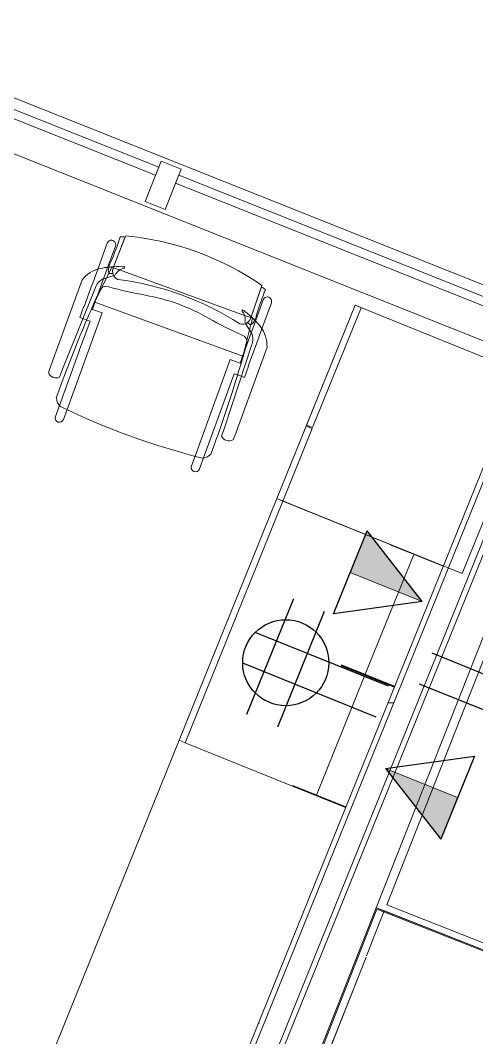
# Model space of a CAD drawing. Header units: inches. Extents: x -13 to 4331, y -638 to 2885.
# Drawn here: x 2845.4 to 2897.9, y 2204 to 2321.1 of the extents above; entities that cross this region are included whole.
import ezdxf

# ---------------------------------------------------------------- set-up
doc = ezdxf.new("R2010")
doc.units = ezdxf.units.IN
doc.header["$MEASUREMENT"] = 0
for name, color, linetype, lineweight in [('A-ANNO-NOTE', 131, 'Continuous', 30), ('A-GLAZ-CURT', 52, 'Continuous', 9), ('A-GLAZ-CWMG', 51, 'Continuous', 9), ('A-WALL', 113, 'Continuous', 9), ('A-WALL-PATT', 111, 'Continuous', 13), ('Chevy Chase Pavilion_3rd Floor Base_dwg', 8, 'Continuous', 9), ('I-FURN', 30, 'Continuous', 9), ('I-FURN-PNLS', 30, 'Continuous', 9), ('I-WALL', 2, 'Continuous', 13)]:
    doc.layers.add(name, color=color, linetype=linetype, lineweight=lineweight)
pattern_1 = [(0, (0, 0), (30.72, 7.68), [1.267, -21.773, 1.267, -21.773, -122.88]), (0, (0, 0), (30.72, 7.68), [-46.08, 1.267, -44.813, 1.267, -21.773, -53.76]), (0, (0, 0), (30.72, 7.68), [-115.2, 1.267, -14.093, 1.267, -37.133]), (120, (11.52, 3.84), (-22.011075, 22.7643), [1.267, -21.773, 1.267, -21.773, -122.88]), (120, (11.52, 3.84), (-22.011075, 22.7643), [-46.08, 1.267, -44.813, 1.267, -21.773, -53.76]), (120, (11.52, 3.84), (-22.011075, 22.7643), [-115.2, 1.267, -14.093, 1.267, -37.133]), (240, (15.36, 19.2), (-8.708925, -30.4443), [1.267, -21.773, 1.267, -21.773, -122.88]), (240, (15.36, 19.2), (-8.708925, -30.4443), [-46.08, 1.267, -44.813, 1.267, -21.773, -53.76]), (240, (15.36, 19.2), (-8.708925, -30.4443), [-115.2, 1.267, -14.093, 1.267, -37.133])]

# ---------------------------------------------------------------- blocks, each defined once
blk = doc.blocks.new('System Panel - Glazed-5082806-FIRST FLOOR POWER _ SIGNAL')
at = {"layer": 'A-GLAZ-CURT', "lineweight": 13}
for p, q in [((21.24, 1.75), (-21.24, 1.75)), ((-21.24, 1.75), (-21.24, 0.75)), ((21.24, 0.75), (21.24, 1.75)), ((-21.24, 0.75), (21.24, 0.75))]:
    blk.add_line(p, q, dxfattribs=at)
blk = doc.blocks.new('System Panel - Glazed-5082656-FIRST FLOOR POWER _ SIGNAL')
at = {"layer": 'A-GLAZ-CURT', "lineweight": 13}
for p, q in [((22.75, 1.75), (-22.75, 1.75)), ((-22.75, 1.75), (-22.75, 0.75)), ((22.75, 0.75), (22.75, 1.75)), ((-22.75, 0.75), (22.75, 0.75))]:
    blk.add_line(p, q, dxfattribs=at)
blk = doc.blocks.new('Rectangular Mullion - 2_5_ x 5_ rectangular-5082659-FIRST FLOOR POWER _ SIGNAL')
at = {"layer": 'A-GLAZ-CWMG', "lineweight": 20}
for p, q in [((-1.25, 2.5), (1.25, 2.5)), ((-1.25, -2.5), (-1.25, 2.5)), ((1.25, 2.5), (1.25, -2.5)), ((1.25, -2.5), (-1.25, -2.5))]:
    blk.add_line(p, q, dxfattribs=at)
blk = doc.blocks.new('Zira Wksta 12 - Type 1-V40-FIRST FLOOR POWER _ SIGNAL')
at = {"layer": 'I-FURN-PNLS'}
for p, q in [((0, 0), (0, -36)), ((0, -36), (0, 0)), ((0, 0), (0, -36)), ((0, -36), (0, 0)), ((0, 0), (0, -36)), ((-0.13, -0.13), (-0.13, -35.87)), ((-0.13, -35.87), (-0.13, -0.13)), ((-0.13, -35.87), (-0.13, -0.13)), ((-0.13, -0.13), (-0.13, -35.87)), ((0, 0), (0, -36)), ((-1, -5.74), (-1, -30.26)), ((-1, -30.26), (-1, -18.5)), ((-1, -30.42), (-1, -32.4)), ((-1, -32.4), (-1, -30.42)), ((-1, -32.44), (-1, -35.87)), ((-1, -35.87), (-1, -32.44)), ((-0.13, -35.87), (-51, -35.87)), ((-51, -35.87), (-0.13, -35.87)), ((-51, -35.87), (-0.13, -35.87)), ((-0.13, -35.87), (-51, -35.87)), ((0, -36), (-51, -36)), ((0, -36), (-51, -36)), ((-51, -36), (0, -36)), ((0, -36), (-24, -36)), ((0, -36), (-24, -36)), ((-24, -36), (0, -36)), ((-24, -36), (0, -36)), ((0, -36), (-23, -36)), ((-23, -36), (-1, -36)), ((-1, -35.88), (-1, -36)), ((-1, -36), (-1, -35.88)), ((-1, -36), (0, -36)), ((-1, -36), (0, -36)), ((0, -36), (-1, -36)), ((0, -84), (0, -36)), ((0, -84), (0, -36)), ((0, -36), (0, -84)), ((0, -84), (0, -36)), ((0, -36), (0, -84)), ((-1, -36.75), (-23, -36.75)), ((-23, -36.75), (-1, -36.75)), ((-23, -36.75), (-1, -36.75)), ((-1, -36.75), (-23, -36.75)), ((-1, -36.75), (-22, -36.75)), ((-22, -36.75), (-1, -36.75)), ((-1, -36.75), (-1, -83.25)), ((-1, -83.25), (-1, -36.75)), ((-1, -83.25), (-1, -36.75)), ((-1, -36.75), (-1, -83.25)), ((-1, -36.75), (-1, -83.25)), ((-1, -83.25), (-1, -36.75))]:
    blk.add_line(p, q, dxfattribs=at)
blk = doc.blocks.new('F - EXECUTIVE DESK 4 - F - EXECUTIVE DESK 4-V47-FIRST FLOOR POWER _ SIGNAL')
at = {"layer": 'I-FURN'}
for p, q in [((-58, 83.64), (-58, 77.06)), ((-58, 77.06), (-58, 83.64)), ((-57.94, 77.06), (-57.94, 83.64)), ((-57.94, 83.64), (-57.94, 77.06)), ((-43.06, 83.64), (-43.06, 77.06)), ((-43.06, 77.06), (-43.06, 83.64)), ((-43, 83.64), (-43, 77.06)), ((-43, 77.06), (-43, 83.64)), ((-43, 77.06), (-43, 83.64)), ((-43, 83.64), (-43, 77.06)), ((-42.94, 77.06), (-42.94, 83.64)), ((-42.94, 83.64), (-42.94, 77.06)), ((-28.06, 83.64), (-28.06, 77.06)), ((-28.06, 77.06), (-28.06, 83.64)), ((-28, 77.06), (-28, 83.64)), ((-28, 83.64), (-28, 77.06)), ((-58, 77.06), (-57.94, 77.06)), ((-57.94, 77.06), (-58, 77.06)), ((-43.06, 77.06), (-43, 77.06)), ((-43, 77.06), (-43.06, 77.06)), ((-43, 77.06), (-42.94, 77.06)), ((-42.94, 77.06), (-43, 77.06)), ((-28.06, 77.06), (-28, 77.06)), ((-28, 77.06), (-28.06, 77.06))]:
    blk.add_line(p, q, dxfattribs=at)
at = {"layer": 'I-FURN-PNLS'}
for p, q in [((-58, 86), (-82, 86)), ((-82, 86), (-82, 63)), ((-58, 63), (-58, 86)), ((-58, 83.64), (-58, 77.06)), ((-58, 83.64), (-58, 77.06)), ((-57.94, 77.06), (-57.94, 83.64)), ((-43.06, 83.64), (-43.06, 77.06)), ((-43, 83.64), (-43, 77.06)), ((-43, 77.06), (-43, 83.64)), ((-42.94, 77.06), (-42.94, 83.64)), ((-28.06, 83.64), (-28.06, 77.06)), ((-28, 77.06), (-28, 83.64)), ((-58, 80), (-58, 77.06)), ((-43.06, 80), (-57.94, 80)), ((-28.06, 80), (-42.94, 80)), ((-28, 77.06), (-28, 80)), ((-58, 77.06), (-57.94, 77.06)), ((-58, 77.06), (-58, 63.75)), ((-58, 77.06), (-58, 63)), ((-43.06, 77.06), (-43, 77.06)), ((-43, 77.06), (-42.94, 77.06)), ((-28.06, 77.06), (-28, 77.06)), ((-28, 63.75), (-28, 77.06)), ((-67.12, 63.75), (-82, 63.75)), ((-82, 63.75), (-82, 63)), ((-67.12, 63.75), (-82, 63.75)), ((-82, 63.75), (-82, 63)), ((-67.12, 63.75), (-82, 63.75)), ((-82, 63.75), (-82, 63)), ((-67.12, 63), (-67.12, 63.75)), ((-67.12, 63), (-67.12, 63.75)), ((-67.12, 63), (-67.12, 63.75)), ((-58, 63.75), (-67, 63.75)), ((-67, 63.75), (-67, 63)), ((-58, 63), (-58, 63.75)), ((-58, 63.75), (-58, 63)), ((-28, 63.75), (-58, 63.75)), ((-58, 63.75), (-58, 63)), ((-28, 63.75), (-58, 63.75)), ((-58, 63.75), (-58, 63)), ((-28, 63), (-28, 63.75)), ((-28, 63), (-28, 63.75)), ((-28, 63), (-28, 63.75)), ((-82, 63), (-58, 63)), ((-82, 63), (-67.12, 63)), ((-82, 63), (-67.12, 63)), ((-82, 63), (-67.12, 63)), ((-67, 63), (-58, 63)), ((-58, 63), (-28, 63)), ((-58, 63), (-28, 63)), ((-58, 63), (-28, 63)), ((-58, 63), (32, 63))]:
    blk.add_line(p, q, dxfattribs=at)
blk = doc.blocks.new('F-Haworth_Chair_X99-Seminar - X99 Seminar Chair with Glides-V48-FIRST FLOOR POWER _ SIGNAL')
at = {"layer": 'I-FURN'}
for p, q in [((-8.34, 11.52), (-8.42, 7.57)), ((-8.42, 7.57), (-8.34, 11.37)), ((8.42, 7.57), (8.34, 11.52)), ((8.34, 11.37), (8.42, 7.57)), ((-10.04, 10.02), (-10.04, 6.81)), ((-9.04, 7.4), (-9.04, 10.02)), ((9.04, 10.02), (9.04, 7.4)), ((10.04, 6.81), (10.04, 10.02)), ((-9.04, 5.99), (-9.04, 7.4)), ((-8.62, 7.42), (-8.67, 6.95)), ((-8.6, 7.6), (-8.62, 7.43)), ((-8.49, 7.6), (-8.56, 7.6)), ((-7.65, 7.6), (-8.4, 7.6)), ((7.65, 7.6), (-7.65, 7.6)), ((-7.18, 7.99), (-7.21, 8.13)), ((7.21, 8.13), (7.18, 7.99)), ((8.4, 7.6), (7.65, 7.6)), ((8.56, 7.6), (8.49, 7.6)), ((8.62, 7.43), (8.6, 7.6)), ((8.68, 6.87), (8.62, 7.42)), ((9.04, 7.4), (9.04, 5.99)), ((-10.04, 6.81), (-10.04, 5)), ((-9.13, 5.92), (-8.07, 6.77)), ((-9.04, 3.62), (-9.04, 5.99)), ((-8.75, 6.22), (-8.88, 4.99)), ((-8.68, 6.87), (-8.75, 6.22)), ((-8.61, 6.81), (-8.23, 6.95)), ((-8.07, 6.77), (-7.95, 6.87)), ((7.95, 6.87), (8.07, 6.77)), ((8.07, 6.77), (9.13, 5.92)), ((8.23, 6.95), (8.61, 6.81)), ((8.75, 6.22), (8.68, 6.87)), ((8.88, 4.99), (8.75, 6.22)), ((9.04, 5.99), (9.04, 3.62)), ((10.04, 5), (10.04, 6.81)), ((-11.32, 5.06), (-11.32, -5.48)), ((-10.04, 4.99), (-10.04, 2.27)), ((-9.92, -5.36), (-9.57, 4.97)), ((-8.9, 4.8), (-9.07, 3.2)), ((-8.88, 4.99), (-8.89, 4.91)), ((8.89, 4.91), (8.88, 4.99)), ((9.07, 3.2), (8.9, 4.8)), ((9.57, 4.97), (9.92, -5.36)), ((10.04, 2.27), (10.04, 4.99)), ((11.32, -5.48), (11.32, 5.06)), ((-9.04, 3.43), (-9.04, 3.62)), ((9.04, 3.62), (9.04, 3.43)), ((-9.07, 3.2), (-9.07, 3.12)), ((-9.07, 3.12), (9.07, 3.12)), ((-9.04, 3.12), (-9.04, 3.43)), ((-9.04, 2.27), (-9.04, 3.12)), ((9.04, 3.43), (9.04, 3.12)), ((9.04, 3.12), (9.04, 2.27)), ((9.07, 3.12), (9.07, 3.2)), ((-10.04, 2.27), (-10.07, 2.27)), ((-10.07, 2.27), (-10.07, 0.89)), ((-7.83, 2.27), (-9.04, 2.27)), ((-7.83, -9.57), (-7.83, 2.27)), ((9.04, 2.27), (7.83, 2.27)), ((7.83, 2.27), (7.83, -9.57)), ((10.07, 2.27), (10.04, 2.27)), ((10.07, 0.89), (10.07, 2.27)), ((-10.07, 0.89), (-9.71, 0.89)), ((-9.71, 0.89), (-9.2, 0.89)), ((-9.2, 0.89), (-8.82, 0.89)), ((-8.82, 0.89), (-8.82, -2.63)), ((8.82, 0.89), (9.2, 0.89)), ((8.82, -9.44), (8.82, 0.89)), ((9.2, 0.89), (9.71, 0.89)), ((9.71, 0.89), (10.07, 0.89)), ((-8.82, -2.67), (-8.82, -9.44)), ((-11.32, -5.48), (-11.3, -6.32)), ((-9.92, -6.36), (-9.92, -5.36)), ((9.92, -5.36), (9.92, -6.36)), ((11.3, -6.32), (11.32, -5.48)), ((-8.82, -9.44), (-8.82, -10.78)), ((-7.83, -10.78), (-7.83, -9.57)), ((7.83, -9.57), (7.83, -10.78)), ((8.82, -10.78), (8.82, -9.44))]:
    blk.add_line(p, q, dxfattribs=at)
for centre, radius, start, end in [((0, -20.29), 32.89, 75.3075, 104.696), ((-36.06, 10.03), 27.2, 355.9857, 2.5118), ((0, -20.73), 33.17, 104.5766, 105.5522), ((0, -20.73), 33.17, 74.4478, 75.4234), ((36.06, 10.03), 27.2, 177.4882, 184.0143), ((-9.54, 10.02), 0.498, 360, 180), ((9.54, 10.02), 0.498, 360, 180), ((-4.71, -1.15), 9.61, 116.0036, 121.9522), ((-5.2, 7.86), 3.74, 175.9857, 189.9064), ((-4.71, -1.15), 9.61, 113.5094, 116.0036), ((-8.28, 7.33), 0.613, 189.9064, 237.4573), ((-4.71, -1.15), 9.61, 112.927, 113.3607), ((-4.71, -1.15), 9.61, 105.0666, 112.7369), ((-7.37, 7.55), 1.05, 178.8214, 214.7998), ((-7.37, 7.55), 1.05, 178.8214, 264.0446), ((-6.55, 6.76), 1.38, 147.5752, 174.9122), ((-6.55, 6.76), 1.38, 117.0503, 145.9813), ((0, -26.49), 33.83, 77.2285, 102.7715), ((6.55, 6.76), 1.38, 34.0187, 62.9497), ((4.71, -1.15), 9.61, 67.2631, 74.9334), ((7.37, 7.55), 1.05, 275.9554, 1.1786), ((6.55, 6.76), 1.38, 5.0878, 32.4248), ((7.37, 7.55), 1.05, 325.2002, 1.1786), ((4.71, -1.15), 9.61, 66.6393, 67.073), ((4.71, -1.15), 9.61, 63.9964, 66.4906), ((8.28, 7.33), 0.613, 302.5427, 350.0936), ((5.2, 7.86), 3.74, 350.0936, 4.0143), ((4.71, -1.15), 9.61, 58.0478, 63.9964), ((-7.87, 3.92), 3.63, 121.9522, 161.8211), ((-8.18, 4.9), 1.39, 132.8922, 177.1987), ((-11.32, 48.08), 42.84, 274.2301, 280.0233), ((0, -15.97), 22.19, 79.9767, 100.0233), ((11.32, 48.08), 42.84, 259.9767, 265.7699), ((8.18, 4.9), 1.39, 2.8013, 47.1078), ((7.87, 3.92), 3.63, 18.1789, 58.0478), ((144.06, -7.32), 153.52, 175.4787, 180.5251), ((-8.24, 4.59), 0.763, 84.2338, 165.7662), ((8.24, 4.59), 0.763, 14.2338, 95.7662), ((-144.06, -7.32), 153.52, 359.4749, 4.5213), ((-10.58, -5.68), 0.956, 221.8901, 314.1099), ((10.58, -5.68), 0.956, 225.8901, 318.1099), ((-8.21, -8.28), 1.31, 200.0433, 249.9567), ((8.21, -8.28), 1.31, 290.0433, 339.9567), ((0, 75.01), 84.96, 264.1475, 275.8525), ((-8.32, -10.78), 0.495, 180, 360), ((8.32, -10.78), 0.495, 180, 360)]:
    blk.add_arc(centre, radius, start, end, dxfattribs=at)
blk = doc.blocks.new('Chevy Chase Pavilion_3rd Floor Base_dwg-5020009-FIRST FLOOR POWER _ SIGNAL')
at = {"layer": 'A-WALL', "color": 7}
for p, q in [((2822.33, 2321.14), (3771.79, 1942.51)), ((2903.71, 2282.23), (2820.11, 2315.57))]:
    blk.add_line(p, q, dxfattribs=at)

msp = doc.modelspace()

# ---------------------------------------------------------------- hatches: boundary and pattern name
at = {"layer": 'A-ANNO-NOTE', "lineweight": 9}
for points in [[(2891.64, 2254.25), (2885.29, 2262.38), (2883.36, 2257.6)], [(2893.76, 2226.88), (2895.69, 2231.67), (2887.41, 2235.01), (2888.56, 2233.55)]]:
    msp.add_hatch(color=256, dxfattribs=at).paths.add_polyline_path(points, flags=0)
at = {"layer": 'A-WALL-PATT', "lineweight": 9}
h = msp.add_hatch(dxfattribs=at)
h.set_pattern_fill('FP_13', color=256, style=0, pattern_type=2)
h.set_pattern_definition(pattern_1)
h.paths.add_polyline_path([(2847.38, 2141.15), (2847.86, 2142.34), (2847.28, 2142.58), (2846.8, 2141.38), (2847.28, 2141.19)], flags=0)
h.paths.add_polyline_path([(2848.05, 2142.8), (2894.64, 2258.11), (2894.06, 2258.35), (2847.47, 2143.04)], flags=0)
h.paths.add_polyline_path([(2903.63, 2280.37), (2904.29, 2282), (2903.71, 2282.23), (2903.05, 2280.6)], flags=0)
h = msp.add_hatch(dxfattribs=at)
h.set_pattern_fill('FP_13', color=256, style=0, pattern_type=2)
h.set_pattern_definition(pattern_1)
h.paths.add_polyline_path([(2850.28, 2139.98), (2850.76, 2141.17), (2850.18, 2141.4), (2849.7, 2140.21), (2850.18, 2140.02)], flags=0)
h.paths.add_polyline_path([(2850.94, 2141.63), (2907.19, 2280.84), (2906.61, 2281.07), (2850.37, 2141.87)], flags=0)

# ---------------------------------------------------------------- linework, layer by layer
at = {"layer": 'A-ANNO-NOTE'}
for p, q in [((2881.42, 2252.81), (2885.29, 2262.38)), ((2891.64, 2254.25), (2885.29, 2262.38)), ((2871.48, 2241.26), (2876.85, 2254.57)), ((2891.64, 2254.25), (2881.42, 2252.81)), ((2875.03, 2239.83), (2880.41, 2253.13)), ((2887.75, 2244.49), (2872.43, 2250.68)), ((2892.73, 2248.32), (2908.05, 2242.13)), ((2886.32, 2240.94), (2870.99, 2247.13)), ((2891.3, 2244.77), (2906.62, 2238.58)), ((2887.41, 2235.01), (2897.63, 2236.45)), ((2897.63, 2236.45), (2893.76, 2226.88)), ((2887.41, 2235.01), (2893.76, 2226.88))]:
    msp.add_line(p, q, dxfattribs=at)
at = {"layer": 'A-ANNO-NOTE', "lineweight": 9}
for p, q in [((2885.29, 2262.38), (2883.36, 2257.6)), ((2891.64, 2254.25), (2885.29, 2262.38)), ((2883.36, 2257.6), (2891.64, 2254.25)), ((2887.41, 2235.01), (2893.76, 2226.88)), ((2895.69, 2231.67), (2887.41, 2235.01)), ((2893.76, 2226.88), (2895.69, 2231.67))]:
    msp.add_line(p, q, dxfattribs=at)
at = {"layer": 'A-ANNO-NOTE'}
msp.add_circle((2875.94, 2247.2), 4.95, dxfattribs=at)
at = {"layer": 'A-WALL', "lineweight": 13}
for p, q in [((2847.38, 2141.15), (2904.29, 2282)), ((2849.7, 2140.21), (2906.61, 2281.07))]:
    msp.add_line(p, q, dxfattribs=at)
at = {"layer": 'I-WALL'}
for p, q in [((2903.71, 2282.23), (2847.47, 2143.04)), ((2850.94, 2141.63), (2907.19, 2280.84))]:
    msp.add_line(p, q, dxfattribs=at)

# ---------------------------------------------------------------- block references
at = {"layer": 'A-GLAZ-CURT', "rotation": 338.2587309509974}
for name, p in [('System Panel - Glazed-5082806-FIRST FLOOR POWER _ SIGNAL', (2840.95, 2310.49)), ('System Panel - Glazed-5082656-FIRST FLOOR POWER _ SIGNAL', (2884.13, 2293.27))]:
    msp.add_blockref(name, p, dxfattribs=at)
at = {"layer": 'A-GLAZ-CWMG', "extrusion": (0, 0, -1), "rotation": 201.7412690490026}
msp.add_blockref('Rectangular Mullion - 2_5_ x 5_ rectangular-5082659-FIRST FLOOR POWER _ SIGNAL', (-2861.84, 2302.16), dxfattribs=at)
at = {"layer": 'Chevy Chase Pavilion_3rd Floor Base_dwg', "color": 7}
msp.add_blockref('Chevy Chase Pavilion_3rd Floor Base_dwg-5020009-FIRST FLOOR POWER _ SIGNAL', (0, 0), dxfattribs=at)
at = {"layer": 'I-FURN'}
for name, p, rotation in [('F - EXECUTIVE DESK 4 - F - EXECUTIVE DESK 4-V47-FIRST FLOOR POWER _ SIGNAL', (2794.78, 2235.91), 247.9985380979953), ('F-Haworth_Chair_X99-Seminar - X99 Seminar Chair with Glides-V48-FIRST FLOOR POWER _ SIGNAL', (2861.42, 2282.65), 339.9999999999991), ('Zira Wksta 12 - Type 1-V40-FIRST FLOOR POWER _ SIGNAL', (2873.15, 2185.5), 158.4979923633018)]:
    msp.add_blockref(name, p, dxfattribs=dict(at, rotation=rotation))

doc.saveas('drawing.dxf')
